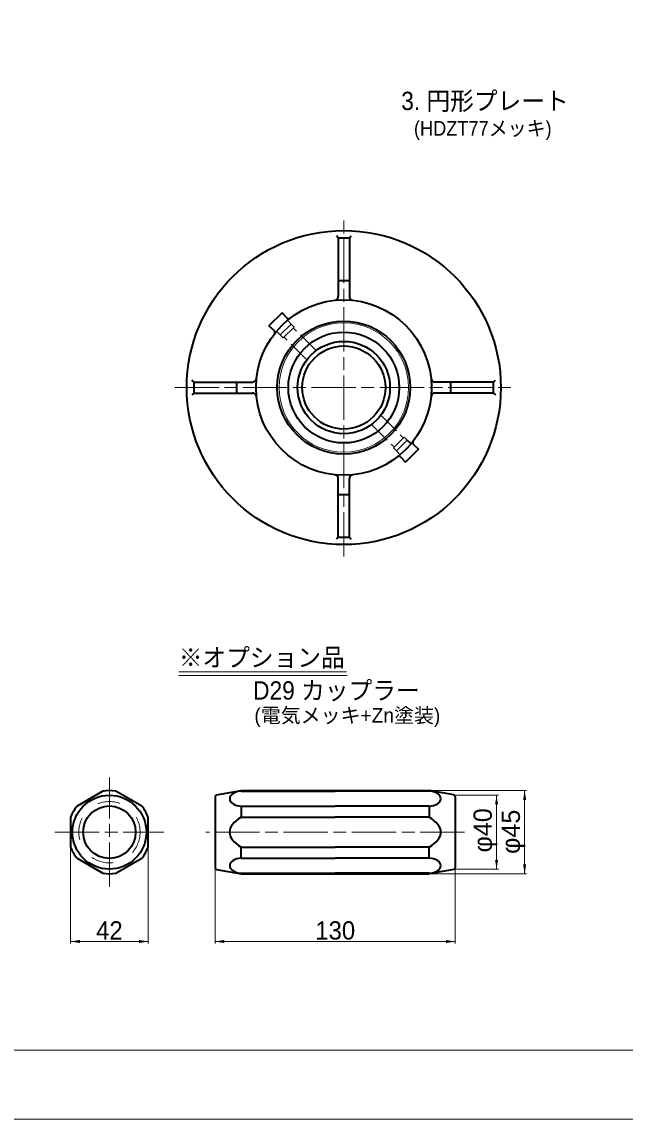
# Model space of a CAD drawing. Units: millimetres at full size, sheet at 1:2. Extents: x 2054 to 3736, y 1047 to 2235.
# Drawn here: x 2868 to 3194, y 1047 to 1641 of the extents above; entities that cross this region are included whole.
import ezdxf
from ezdxf.enums import TextEntityAlignment as Align

# ---------------------------------------------------------------- set-up
doc = ezdxf.new("R2010")
doc.units = ezdxf.units.MM
doc.header["$LTSCALE"] = 2
for name, pattern in [('CHAIN', [18.5, 12, -1.5, 3.5, -1.5]), ('DASHED', [7.5, 6, -1.5]), ('DASHED_SPACED', [12, 6, -6])]:
    doc.linetypes.add(name, pattern=pattern)
for name, color, linetype, lineweight in [('1外形線', 7, 'Continuous', 35), ('2細い実線', 3, 'Continuous', 20), ('3隠れ線', 2, 'DASHED_SPACED', 18), ('4中心線', 1, 'CHAIN', 18), ('6寸法線', 4, 'Continuous', 18), ('7 枠・タイトル', 7, 'Continuous', 13), ('Defpoints_2', 7, 'Continuous', 13)]:
    doc.layers.add(name, color=color, linetype=linetype, lineweight=lineweight)
doc.styles.add('ＭＳ Ｐゴシック', font='')
doc.styles.get('ＭＳ Ｐゴシック').set_extended_font_data('MS PGothic')

# ---------------------------------------------------------------- blocks, each defined once
blk = doc.blocks.new('filled_arrow')
at = {"color": 0, "linetype": 'Continuous', "lineweight": -2}
blk.add_solid([(7.5, 1.25), (0, 0), (7.5, -1.25)], dxfattribs=at)

msp = doc.modelspace()

# ---------------------------------------------------------------- linework, layer by layer
at = {"layer": '1外形線'}
for p, q in [((3039.041, 1524.53), (3038.021, 1525.692)), ((3039.041, 1524.53), (3039.041, 1492.752)), ((3039.041, 1524.53), (3045.041, 1524.53)), ((3045.041, 1524.53), (3046.061, 1525.692)), ((3045.041, 1524.53), (3045.041, 1492.752)), ((3039.041, 1501.5), (3045.041, 1501.5)), ((3008.61, 1484.01), (3001.561, 1476.961)), ((3011.346, 1481.099), (3008.61, 1484.01)), ((3004.472, 1474.226), (3001.561, 1476.961)), ((2961.041, 1446.53), (2959.879, 1447.551)), ((2961.041, 1446.53), (2992.819, 1446.53)), ((2961.041, 1440.53), (2961.041, 1446.53)), ((2984.071, 1440.53), (2984.071, 1446.53)), ((3123.041, 1446.53), (3091.263, 1446.53)), ((3100.011, 1440.53), (3100.011, 1446.53)), ((3123.041, 1446.53), (3124.203, 1447.551)), ((3123.041, 1440.53), (3123.041, 1446.53)), ((2961.041, 1440.53), (2959.879, 1439.51)), ((2961.041, 1440.53), (2992.819, 1440.53)), ((3123.041, 1440.53), (3091.263, 1440.53)), ((3123.041, 1440.53), (3124.203, 1439.51)), ((3082.521, 1410.1), (3075.471, 1403.05)), ((3079.61, 1412.835), (3082.521, 1410.1)), ((3072.736, 1405.961), (3075.471, 1403.05)), ((3039.041, 1362.53), (3039.041, 1394.308)), ((3045.041, 1362.53), (3045.041, 1394.308)), ((3039.041, 1385.56), (3045.041, 1385.56)), ((3039.041, 1362.53), (3038.021, 1361.368)), ((3039.041, 1362.53), (3045.041, 1362.53)), ((3045.041, 1362.53), (3046.061, 1361.368)), ((2911.676, 1225.027), (2897.685, 1216.949)), ((2932.676, 1216.949), (2918.685, 1225.027)), ((2973.227, 1222.947), (2986.579, 1225.302)), ((2986.579, 1225.302), (3088.222, 1225.302)), ((2986.579, 1225.027), (3037.4, 1225.027)), ((3088.222, 1225.027), (3037.4, 1225.027)), ((3101.574, 1222.947), (3088.222, 1225.302)), ((2972.4, 1221.963), (2972.4, 1183.641)), ((3102.4, 1221.963), (3102.4, 1183.641)), ((2986.579, 1216.949), (2986.579, 1210.879)), ((2986.579, 1216.949), (3037.4, 1216.949)), ((3088.222, 1216.949), (3037.4, 1216.949)), ((3088.222, 1216.949), (3088.222, 1210.879)), ((2894.181, 1210.879), (2894.181, 1194.724)), ((2936.181, 1194.724), (2936.181, 1210.879)), ((2986.579, 1210.879), (3037.4, 1210.879)), ((3088.222, 1210.879), (3037.4, 1210.879)), ((2986.579, 1188.654), (2986.579, 1194.724)), ((2986.579, 1194.724), (3037.4, 1194.724)), ((3088.222, 1194.724), (3037.4, 1194.724)), ((3088.222, 1188.654), (3088.222, 1194.724)), ((2897.685, 1188.654), (2911.676, 1180.576)), ((2918.685, 1180.576), (2932.676, 1188.654)), ((2986.579, 1188.654), (3037.4, 1188.654)), ((3088.222, 1188.654), (3037.4, 1188.654)), ((2973.227, 1182.656), (2986.579, 1180.302)), ((3101.574, 1182.656), (3088.222, 1180.302)), ((2986.579, 1180.576), (3037.4, 1180.576)), ((2986.579, 1180.302), (3088.222, 1180.302)), ((3088.222, 1180.576), (3037.4, 1180.576))]:
    msp.add_line(p, q, dxfattribs=at)
at = {"layer": '1外形線', "linetype": 'DASHED'}
msp.add_line((3076.392, 1415.061), (3078.498, 1413.082), dxfattribs=at)
at = {"layer": '1外形線'}
for centre, radius in [((3042.041, 1443.53), 85), ((3042.041, 1443.53), 47.5), ((3042.041, 1443.53), 36), ((3042.041, 1443.53), 30), ((3042.041, 1443.53), 25), ((3042.041, 1443.53), 22.5), ((2915.181, 1202.802), 20), ((2915.181, 1202.802), 14.2)]:
    msp.add_circle(centre, radius, dxfattribs=at)
for centre, radius, start, end in [((3036.9, 1492.895), 2.146, 282.39779, 3.81625), ((3047.182, 1492.895), 2.146, 176.18375, 257.60221), ((3012.165, 1481.923), 1.162, 225.13963, 317.05536), ((3003.648, 1473.406), 1.162, 312.94464, 44.86037), ((2992.676, 1448.671), 2.146, 266.18375, 347.60221), ((3091.406, 1448.671), 2.146, 192.39779, 273.81625), ((2992.676, 1438.389), 2.146, 12.39779, 93.81625), ((3091.406, 1438.389), 2.146, 86.18375, 167.60221), ((3080.434, 1413.655), 1.162, 132.94464, 224.86037), ((3071.916, 1405.138), 1.162, 45.13963, 137.05536), ((3036.9, 1394.165), 2.146, 356.18375, 77.60221), ((3047.182, 1394.165), 2.146, 102.39779, 183.81625), ((2915.181, 1202.802), 22.5, 81.03947, 98.96053), ((2973.4, 1221.963), 1, 100, 180), ((3101.4, 1221.963), 1, 0, 80), ((2915.181, 1202.802), 22.5, 141.03947, 158.96053), ((2915.181, 1202.802), 22.5, 21.03947, 38.96053), ((2915.181, 1202.802), 22.5, 201.03947, 218.96053), ((2915.181, 1202.802), 22.5, 321.03947, 338.96053), ((2973.4, 1183.641), 1, 180, 260), ((3101.4, 1183.641), 1, 280, 0), ((2915.181, 1202.802), 22.5, 261.03947, 278.96053)]:
    msp.add_arc(centre, radius, start, end, dxfattribs=at)
for centre, major_axis, ratio, start_param, end_param in [((2986.579, 1220.988), (6.294, 0.178), 0.641322, 1.5526514, 4.694244), ((3088.222, 1220.988), (-6.294, 0.178), 0.641322, 1.5889413, 4.7305339), ((3018.71, 1202.802), (38.495, 0), 0.381029, 2.5583758, 3.7248095), ((3056.09, 1202.802), (38.524, 0), 0.380081, 5.6988227, 6.8675479), ((2986.579, 1184.615), (6.294, -0.178), 0.641322, 1.5889413, 4.7305339), ((3088.222, 1184.615), (-6.294, -0.178), 0.641322, 1.5526514, 4.694244)]:
    msp.add_ellipse(centre, major_axis=major_axis, ratio=ratio, start_param=start_param, end_param=end_param, dxfattribs=at)
at = {"layer": '2細い実線'}
msp.add_circle((3042.041, 1443.53), 35, dxfattribs=at)
at = {"layer": '3隠れ線', "linetype": 'DASHED'}
for p, q in [((3013.572, 1477.881), (3011.593, 1479.988)), ((3007.69, 1471.999), (3005.583, 1473.978)), ((3013.572, 1477.881), (3007.69, 1471.999)), ((3015.099, 1476.255), (3009.316, 1470.472)), ((3013.572, 1477.881), (3015.099, 1476.255)), ((3027.012, 1463.509), (3014.683, 1475.838)), ((3007.69, 1471.999), (3009.316, 1470.472)), ((3022.062, 1458.559), (3009.733, 1470.888)), ((3062.019, 1428.501), (3074.349, 1416.172)), ((3057.07, 1423.552), (3069.399, 1411.222)), ((3074.765, 1416.589), (3068.982, 1410.806)), ((3076.392, 1415.061), (3070.51, 1409.18)), ((3076.392, 1415.061), (3074.765, 1416.589)), ((3070.51, 1409.18), (3068.982, 1410.806)), ((3070.51, 1409.18), (3072.489, 1407.073))]:
    msp.add_line(p, q, dxfattribs=at)
at = {"layer": '3隠れ線'}
msp.add_circle((2915.181, 1202.802), 16.6, dxfattribs=at)
at = {"layer": '4中心線'}
for p, q in [((3042.041, 1351.999), (3042.041, 1535.062)), ((2950.509, 1443.53), (3133.572, 1443.53)), ((2915.181, 1173.286), (2915.181, 1232.317)), ((2885.665, 1202.802), (2944.696, 1202.802)), ((3107.4, 1202.802), (2967.4, 1202.802))]:
    msp.add_line(p, q, dxfattribs=at)
at = {"layer": '6寸法線'}
for p, q in [((3088.285, 1225.302), (3140.934, 1225.302)), ((3139.934, 1225.302), (3139.934, 1180.302)), ((3102.463, 1222.802), (3125.72, 1222.802)), ((3124.72, 1222.802), (3124.72, 1182.802)), ((2894.181, 1194.661), (2894.181, 1142.611)), ((2936.181, 1194.661), (2936.181, 1142.611)), ((2972.4, 1183.578), (2972.4, 1142.611)), ((3102.4, 1183.578), (3102.4, 1142.611)), ((3102.463, 1182.802), (3125.72, 1182.802)), ((3088.285, 1180.302), (3140.934, 1180.302)), ((2894.181, 1143.611), (2936.181, 1143.611)), ((2972.4, 1143.611), (3102.4, 1143.611))]:
    msp.add_line(p, q, dxfattribs=at)
at = {"layer": '7 枠・タイトル'}
for p, q in [((2952.769, 1289.626), (3043.562, 1289.626)), ((2952.769, 1287.626), (3043.853, 1287.626)), ((3680.373, 1084.702), (2109.677, 1084.702))]:
    msp.add_line(p, q, dxfattribs=at)
at = {"layer": 'Defpoints_2'}
msp.add_lwpolyline([(2054.025, 1047.479), (3736.025, 1047.479), (3736.025, 2235.479), (2054.025, 2235.479)], close=True, dxfattribs=at)

# ---------------------------------------------------------------- block references
at = {"layer": '6寸法線', "xscale": 0.667, "yscale": 0.667}
for p, rotation in [((3139.934, 1225.302), 270), ((3124.72, 1222.802), 270), ((3124.72, 1182.802), 90), ((3139.934, 1180.302), 90), ((2936.181, 1143.611), 180), ((3102.4, 1143.611), 180)]:
    msp.add_blockref('filled_arrow', p, dxfattribs=dict(at, rotation=rotation))
for p in [(2894.181, 1143.611), (2972.4, 1143.611)]:
    msp.add_blockref('filled_arrow', p, dxfattribs=at)

# ---------------------------------------------------------------- texts
at = {"layer": '6寸法線', "style": 'ＭＳ Ｐゴシック', "width": 1.05}
for s, p in [('φ40', (3117.215, 1203.802)), ('φ45', (3132.428, 1203))]:
    msp.add_text(s, height=9.897, rotation=90, dxfattribs=at).set_placement(p, align=Align.MIDDLE_CENTER)
at = {"layer": '6寸法線', "style": 'ＭＳ Ｐゴシック'}
for s, p in [('42', (2915.181, 1149.611)), ('130', (3037.4, 1149.611))]:
    msp.add_text(s, height=9.897, dxfattribs=at).set_placement(p, align=Align.MIDDLE_CENTER)
at = {"layer": '7 枠・タイトル', "style": 'ＭＳ Ｐゴシック', "width": 0.95}
for s, height, p in [('3. 円形プレート', 9.897, (3073.125, 1590.822)), ('(HDZT77メッキ)', 7.918, (3080.01, 1577.553)), ('※オプション品', 9.897, (2952.746, 1289.462)), ('D29 カップラー', 9.897, (2992.973, 1271.628))]:
    msp.add_text(s, height=height, dxfattribs=at).set_placement(p, align=Align.BOTTOM_LEFT)
at = {"layer": '7 枠・タイトル', "style": 'ＭＳ Ｐゴシック'}
msp.add_text('(電気メッキ+Zn塗装)', height=7.918, dxfattribs=at).set_placement((2993.64, 1259.692), align=Align.BOTTOM_LEFT)

doc.saveas('drawing.dxf')
